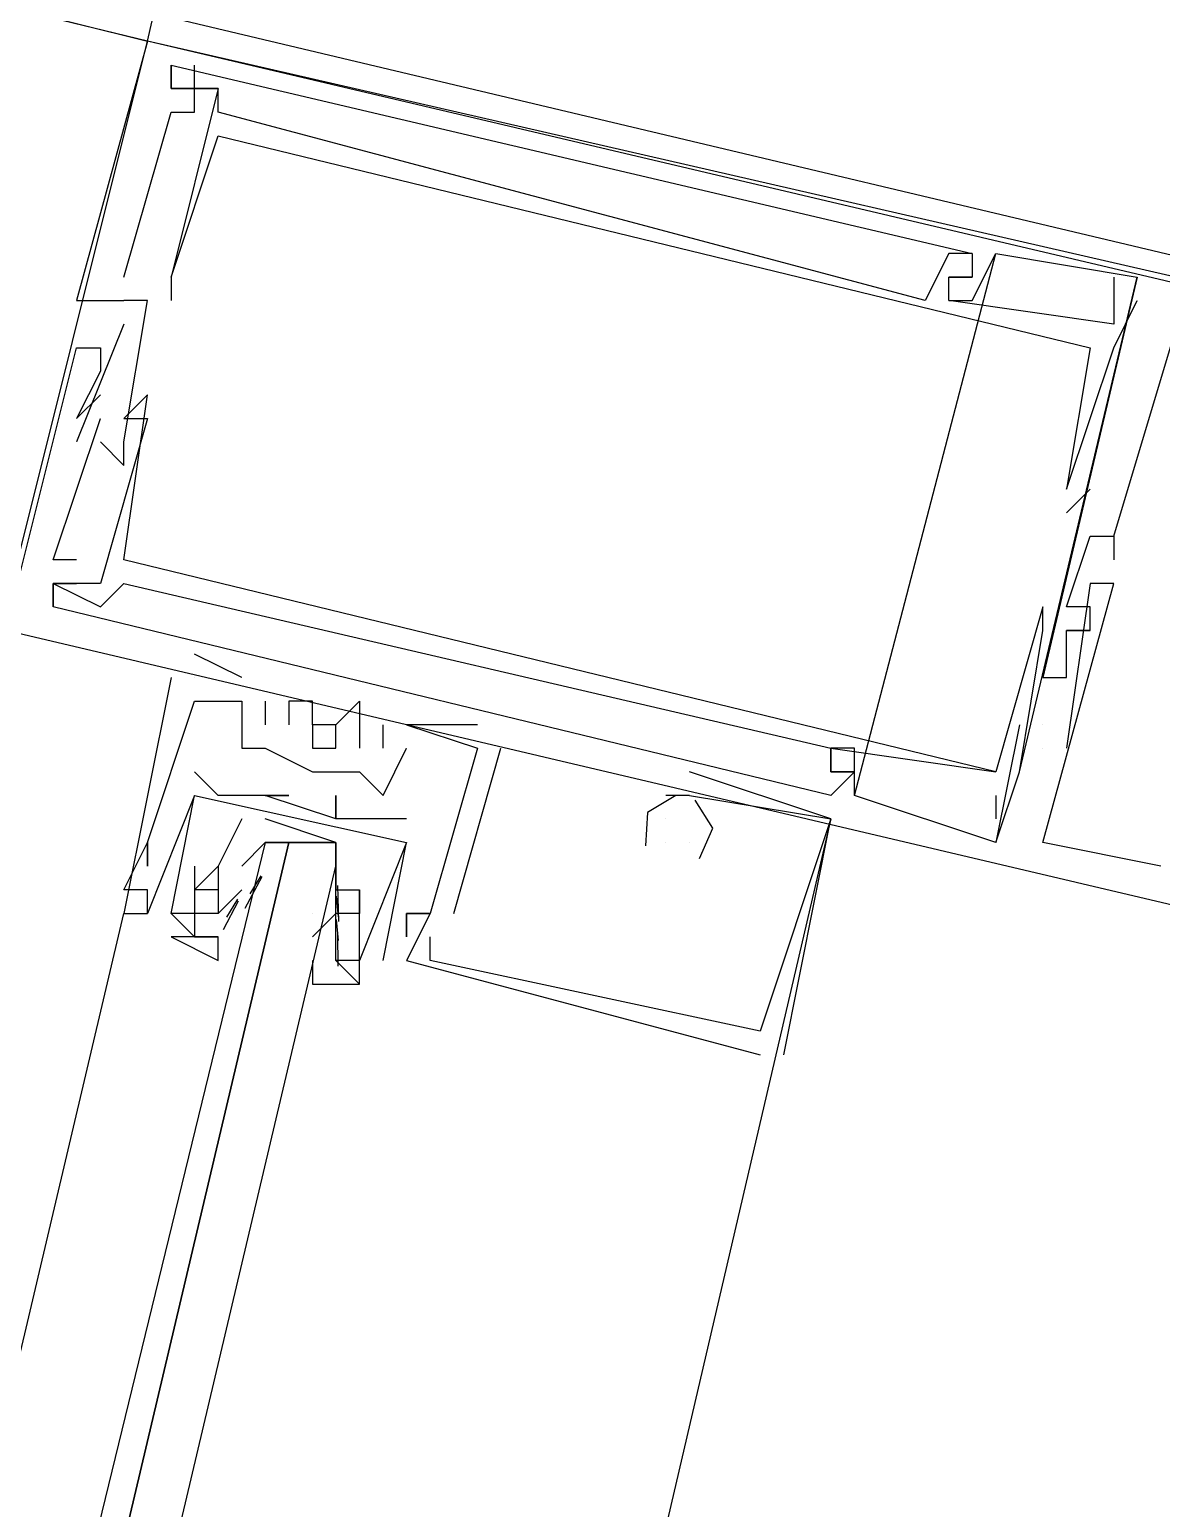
# Model space of a CAD drawing. Header units: feet. Extents: x -84 to 198, y -22 to 181.
# Drawn here: x 134.427 to 135.067, y 121.908 to 122.744 of the extents above; entities that cross this region are included whole.
import ezdxf

# ---------------------------------------------------------------- set-up
doc = ezdxf.new("R2010")
doc.units = ezdxf.units.FT
doc.layers.add('A-LINEA', color=7, linetype='CONTINUOUS')

msp = doc.modelspace()

# ---------------------------------------------------------------- linework, layer by layer
at = {"layer": 'A-LINEA'}
for p, q in [((134.4933, 122.7378), (134, 122.8578)), ((134.4, 122.3644), (134.4933, 122.7378)), ((134.4933, 122.7378), (134.4933, 122.7378)), ((134.4933, 122.7378), (134.4933, 122.7378)), ((134.4933, 122.7378), (134.4933, 122.7378)), ((134.4933, 122.7378), (134.4933, 122.7378)), ((134.4933, 122.7378), (134.4933, 122.7378)), ((134.4933, 122.7378), (134.4933, 122.7378)), ((134.5067, 122.7244), (134.5067, 122.7244)), ((134.5067, 122.7244), (134.5067, 122.7244)), ((134.5067, 122.7244), (134.5067, 122.7244)), ((134.5067, 122.7244), (134.5067, 122.7244)), ((134.5067, 122.7244), (134.5067, 122.7244)), ((134.5067, 122.7244), (134.5067, 122.7244)), ((134.52, 122.7244), (134.52, 122.7244)), ((134.52, 122.7244), (134.52, 122.7244)), ((134.52, 122.7244), (134.52, 122.7244)), ((134.5067, 122.7111), (134.5067, 122.7111)), ((134.5067, 122.7111), (134.5067, 122.7111)), ((134.5067, 122.7111), (134.5067, 122.7111)), ((134.5067, 122.7111), (134.5067, 122.7111)), ((134.5067, 122.7111), (134.5067, 122.7111)), ((134.5067, 122.7111), (134.5067, 122.7111)), ((134.52, 122.7111), (134.52, 122.7111)), ((134.52, 122.7111), (134.52, 122.7111)), ((134.52, 122.7111), (134.52, 122.7111)), ((134.52, 122.7111), (134.52, 122.7111)), ((134.52, 122.7111), (134.52, 122.7111)), ((134.52, 122.7111), (134.52, 122.7111)), ((134.5333, 122.7111), (134.5333, 122.7111)), ((134.5333, 122.7111), (134.5333, 122.7111)), ((134.5333, 122.7111), (134.5333, 122.7111)), ((134.5333, 122.7111), (134.5333, 122.7111)), ((134.5333, 122.7111), (134.5333, 122.7111)), ((134.5333, 122.7111), (134.5333, 122.7111)), ((134.5067, 122.6978), (134.5067, 122.6978)), ((134.5067, 122.6978), (134.5067, 122.6978)), ((134.5067, 122.6978), (134.5067, 122.6978)), ((134.52, 122.6978), (134.52, 122.6978)), ((134.52, 122.6978), (134.52, 122.6978)), ((134.52, 122.6978), (134.52, 122.6978)), ((134.5333, 122.6978), (134.5333, 122.6978)), ((134.5333, 122.6978), (134.5333, 122.6978)), ((134.5333, 122.6978), (134.5333, 122.6978)), ((134.5333, 122.6844), (134.5333, 122.6844)), ((134.5333, 122.6844), (134.5333, 122.6844)), ((134.5333, 122.6844), (134.5333, 122.6844)), ((134.8933, 122.3111), (134.9733, 122.6178)), ((134.8933, 122.3111), (134.9733, 122.6178)), ((134.8933, 122.3111), (134.9733, 122.6178)), ((134.9467, 122.6178), (134.9467, 122.6178)), ((134.9467, 122.6178), (134.9467, 122.6178)), ((134.9467, 122.6178), (134.9467, 122.6178)), ((134.96, 122.6178), (134.96, 122.6178)), ((134.96, 122.6178), (134.96, 122.6178)), ((134.96, 122.6178), (134.96, 122.6178)), ((134.96, 122.6178), (134.96, 122.6178)), ((134.96, 122.6178), (134.96, 122.6178)), ((134.96, 122.6178), (134.96, 122.6178)), ((134.9733, 122.6178), (134.9733, 122.6178)), ((134.9733, 122.6178), (134.9733, 122.6178)), ((134.9733, 122.6178), (134.9733, 122.6178)), ((134.48, 122.6044), (134.48, 122.6044)), ((134.48, 122.6044), (134.48, 122.6044)), ((134.48, 122.6044), (134.48, 122.6044)), ((134.5067, 122.6044), (134.5067, 122.6044)), ((134.5067, 122.6044), (134.5067, 122.6044)), ((134.5067, 122.6044), (134.5067, 122.6044)), ((134.5067, 122.6044), (134.5067, 122.6044)), ((134.5067, 122.6044), (134.5067, 122.6044)), ((134.5067, 122.6044), (134.5067, 122.6044)), ((134.9467, 122.6044), (134.9467, 122.6044)), ((134.9467, 122.6044), (134.9467, 122.6044)), ((134.9467, 122.6044), (134.9467, 122.6044)), ((134.9467, 122.6044), (134.9467, 122.6044)), ((134.9467, 122.6044), (134.9467, 122.6044)), ((134.9467, 122.6044), (134.9467, 122.6044)), ((134.96, 122.6044), (134.96, 122.6044)), ((134.96, 122.6044), (134.96, 122.6044)), ((134.96, 122.6044), (134.96, 122.6044)), ((134.96, 122.6044), (134.96, 122.6044)), ((134.96, 122.6044), (134.96, 122.6044)), ((134.96, 122.6044), (134.96, 122.6044)), ((134.9867, 122.3244), (135.0533, 122.6044)), ((134.9867, 122.3244), (135.0533, 122.6044)), ((134.9867, 122.3244), (135.0533, 122.6044)), ((135.04, 122.6044), (135.04, 122.6044)), ((135.04, 122.6044), (135.04, 122.6044)), ((135.04, 122.6044), (135.04, 122.6044)), ((135.0533, 122.6044), (135.0533, 122.6044)), ((135.0533, 122.6044), (135.0533, 122.6044)), ((135.0533, 122.6044), (135.0533, 122.6044)), ((135.0533, 122.6044), (135.0533, 122.6044)), ((135.0533, 122.6044), (135.0533, 122.6044)), ((135.0533, 122.6044), (135.0533, 122.6044)), ((134.4533, 122.5911), (134.4533, 122.5911)), ((134.4533, 122.5911), (134.4533, 122.5911)), ((134.4533, 122.5911), (134.4533, 122.5911)), ((134.48, 122.5911), (134.48, 122.5911)), ((134.48, 122.5911), (134.48, 122.5911)), ((134.48, 122.5911), (134.48, 122.5911)), ((134.48, 122.5911), (134.48, 122.5911)), ((134.48, 122.5911), (134.48, 122.5911)), ((134.48, 122.5911), (134.48, 122.5911)), ((134.4933, 122.5911), (134.4933, 122.5911)), ((134.4933, 122.5911), (134.4933, 122.5911)), ((134.4933, 122.5911), (134.4933, 122.5911)), ((134.5067, 122.5911), (134.5067, 122.5911)), ((134.5067, 122.5911), (134.5067, 122.5911)), ((134.5067, 122.5911), (134.5067, 122.5911)), ((134.9333, 122.5911), (134.9333, 122.5911)), ((134.9333, 122.5911), (134.9333, 122.5911)), ((134.9333, 122.5911), (134.9333, 122.5911)), ((134.9467, 122.5911), (134.9467, 122.5911)), ((134.9467, 122.5911), (134.9467, 122.5911)), ((134.9467, 122.5911), (134.9467, 122.5911)), ((134.9467, 122.5911), (134.9467, 122.5911)), ((134.9467, 122.5911), (134.9467, 122.5911)), ((134.9467, 122.5911), (134.9467, 122.5911)), ((134.96, 122.5911), (134.96, 122.5911)), ((134.96, 122.5911), (134.96, 122.5911)), ((134.96, 122.5911), (134.96, 122.5911)), ((135.0533, 122.5911), (135.0533, 122.5911)), ((135.0533, 122.5911), (135.0533, 122.5911)), ((135.0533, 122.5911), (135.0533, 122.5911)), ((134.48, 122.5778), (134.4533, 122.5111)), ((134.48, 122.5778), (134.4533, 122.5111)), ((134.48, 122.5778), (134.4533, 122.5111)), ((134.48, 122.5778), (134.48, 122.5778)), ((134.48, 122.5778), (134.48, 122.5778)), ((134.48, 122.5778), (134.48, 122.5778)), ((135.04, 122.5778), (135.04, 122.5778)), ((135.04, 122.5778), (135.04, 122.5778)), ((135.04, 122.5778), (135.04, 122.5778)), ((134.4533, 122.5644), (134.4533, 122.5644)), ((134.4533, 122.5644), (134.4533, 122.5644)), ((134.4533, 122.5644), (134.4533, 122.5644)), ((134.4667, 122.5644), (134.4667, 122.5644)), ((134.4667, 122.5644), (134.4667, 122.5644)), ((134.4667, 122.5644), (134.4667, 122.5644)), ((135.0267, 122.5644), (135.0267, 122.5644)), ((135.0267, 122.5644), (135.0267, 122.5644)), ((135.0267, 122.5644), (135.0267, 122.5644)), ((135.04, 122.5644), (135.04, 122.5644)), ((135.04, 122.5644), (135.04, 122.5644)), ((135.04, 122.5644), (135.04, 122.5644)), ((134.4667, 122.5511), (134.4667, 122.5511)), ((134.4667, 122.5511), (134.4667, 122.5511)), ((134.4667, 122.5511), (134.4667, 122.5511)), ((134.4667, 122.5378), (134.4667, 122.5378)), ((134.4667, 122.5378), (134.4667, 122.5378)), ((134.4667, 122.5378), (134.4667, 122.5378)), ((134.4933, 122.5378), (134.4933, 122.5378)), ((134.4933, 122.5378), (134.4933, 122.5378)), ((134.4933, 122.5378), (134.4933, 122.5378)), ((134.4533, 122.5244), (134.4533, 122.5244)), ((134.4533, 122.5244), (134.4533, 122.5244)), ((134.4533, 122.5244), (134.4533, 122.5244)), ((134.4667, 122.5244), (134.4667, 122.5244)), ((134.4667, 122.5244), (134.4667, 122.5244)), ((134.4667, 122.5244), (134.4667, 122.5244)), ((134.48, 122.5244), (134.48, 122.5244)), ((134.48, 122.5244), (134.48, 122.5244)), ((134.48, 122.5244), (134.48, 122.5244)), ((134.4933, 122.5244), (134.4933, 122.5244)), ((134.4933, 122.5244), (134.4933, 122.5244)), ((134.4933, 122.5244), (134.4933, 122.5244)), ((134.4533, 122.5111), (134.4533, 122.5111)), ((134.4533, 122.5111), (134.4533, 122.5111)), ((134.4533, 122.5111), (134.4533, 122.5111)), ((134.4667, 122.5111), (134.4667, 122.5111)), ((134.4667, 122.5111), (134.4667, 122.5111)), ((134.4667, 122.5111), (134.4667, 122.5111)), ((134.48, 122.5111), (134.48, 122.5111)), ((134.48, 122.5111), (134.48, 122.5111)), ((134.48, 122.5111), (134.48, 122.5111)), ((134.48, 122.4978), (134.48, 122.4978)), ((134.48, 122.4978), (134.48, 122.4978)), ((134.48, 122.4978), (134.48, 122.4978)), ((135.0133, 122.4711), (135.0267, 122.4844)), ((135.0133, 122.4844), (135.0133, 122.4844)), ((135.0133, 122.4844), (135.0133, 122.4844)), ((135.0133, 122.4711), (135.0267, 122.4844)), ((135.0133, 122.4844), (135.0133, 122.4844)), ((135.0133, 122.4844), (135.0133, 122.4844)), ((135.0133, 122.4711), (135.0267, 122.4844)), ((135.0133, 122.4844), (135.0133, 122.4844)), ((135.0133, 122.4844), (135.0133, 122.4844)), ((135.0267, 122.4844), (135.0267, 122.4844)), ((135.0267, 122.4844), (135.0267, 122.4844)), ((135.0267, 122.4844), (135.0267, 122.4844)), ((135.0133, 122.4711), (135.0133, 122.4711)), ((135.0133, 122.4711), (135.0133, 122.4711)), ((135.0133, 122.4711), (135.0133, 122.4711)), ((135.0267, 122.4578), (135.0267, 122.4578)), ((135.0267, 122.4578), (135.0267, 122.4578)), ((135.0267, 122.4578), (135.0267, 122.4578)), ((135.04, 122.4578), (135.04, 122.4578)), ((135.04, 122.4578), (135.04, 122.4578)), ((135.04, 122.4578), (135.04, 122.4578)), ((135.04, 122.4578), (135.04, 122.4578)), ((135.04, 122.4578), (135.04, 122.4578)), ((135.04, 122.4578), (135.04, 122.4578)), ((134.44, 122.4444), (134.44, 122.4444)), ((134.44, 122.4444), (134.44, 122.4444)), ((134.44, 122.4444), (134.44, 122.4444)), ((134.4533, 122.4444), (134.4533, 122.4444)), ((134.4533, 122.4444), (134.4533, 122.4444)), ((134.4533, 122.4444), (134.4533, 122.4444)), ((134.48, 122.4444), (134.48, 122.4444)), ((134.48, 122.4444), (134.48, 122.4444)), ((134.48, 122.4444), (134.48, 122.4444)), ((135.04, 122.4444), (135.04, 122.4444)), ((135.04, 122.4444), (135.04, 122.4444)), ((135.04, 122.4444), (135.04, 122.4444)), ((134.44, 122.4311), (134.44, 122.4311)), ((134.44, 122.4311), (134.44, 122.4311)), ((134.44, 122.4311), (134.44, 122.4311)), ((134.44, 122.4311), (134.44, 122.4311)), ((134.44, 122.4311), (134.44, 122.4311)), ((134.44, 122.4311), (134.44, 122.4311)), ((134.44, 122.4311), (134.44, 122.4311)), ((134.44, 122.4311), (134.44, 122.4311)), ((134.44, 122.4311), (134.44, 122.4311)), ((134.4533, 122.4311), (134.4533, 122.4311)), ((134.4533, 122.4311), (134.4533, 122.4311)), ((134.4533, 122.4311), (134.4533, 122.4311)), ((134.4667, 122.4311), (134.4667, 122.4311)), ((134.4667, 122.4311), (134.4667, 122.4311)), ((134.4667, 122.4311), (134.4667, 122.4311)), ((134.48, 122.4311), (134.48, 122.4311)), ((134.48, 122.4311), (134.48, 122.4311)), ((134.48, 122.4311), (134.48, 122.4311)), ((135.0267, 122.4311), (135.0267, 122.4311)), ((135.0267, 122.4311), (135.0267, 122.4311)), ((135.0267, 122.4311), (135.0267, 122.4311)), ((135.04, 122.4311), (135.04, 122.4311)), ((135.04, 122.4311), (135.04, 122.4311)), ((135.04, 122.4311), (135.04, 122.4311)), ((134.44, 122.4178), (134.44, 122.4178)), ((134.44, 122.4178), (134.44, 122.4178)), ((134.44, 122.4178), (134.44, 122.4178)), ((134.4667, 122.4178), (134.4667, 122.4178)), ((134.4667, 122.4178), (134.4667, 122.4178)), ((134.4667, 122.4178), (134.4667, 122.4178)), ((135, 122.4178), (135, 122.4178)), ((135, 122.4178), (135, 122.4178)), ((135, 122.4178), (135, 122.4178)), ((135.0133, 122.4178), (135.0133, 122.4178)), ((135.0133, 122.4178), (135.0133, 122.4178)), ((135.0133, 122.4178), (135.0133, 122.4178)), ((135.0267, 122.4178), (135.0267, 122.4178)), ((135.0267, 122.4178), (135.0267, 122.4178)), ((135.0267, 122.4178), (135.0267, 122.4178)), ((135, 122.4044), (135, 122.4044)), ((135, 122.4044), (135, 122.4044)), ((135, 122.4044), (135, 122.4044)), ((135.0133, 122.4044), (135.0133, 122.4044)), ((135.0133, 122.4044), (135.0133, 122.4044)), ((135.0133, 122.4044), (135.0133, 122.4044)), ((135.0133, 122.4044), (135.0133, 122.4044)), ((135.0133, 122.4044), (135.0133, 122.4044)), ((135.0133, 122.4044), (135.0133, 122.4044)), ((135.0267, 122.4044), (135.0267, 122.4044)), ((135.0267, 122.4044), (135.0267, 122.4044)), ((135.0267, 122.4044), (135.0267, 122.4044)), ((135.0267, 122.4044), (135.0267, 122.4044)), ((135.0267, 122.4044), (135.0267, 122.4044)), ((135.0267, 122.4044), (135.0267, 122.4044)), ((134.5467, 122.3778), (134.52, 122.3911)), ((134.52, 122.3911), (134.52, 122.3911)), ((134.5467, 122.3778), (134.52, 122.3911)), ((134.52, 122.3911), (134.52, 122.3911)), ((134.5467, 122.3778), (134.52, 122.3911)), ((134.52, 122.3911), (134.52, 122.3911)), ((135.0133, 122.3911), (135.0133, 122.3911)), ((135.0133, 122.3911), (135.0133, 122.3911)), ((135.0133, 122.3911), (135.0133, 122.3911)), ((134.5067, 122.3778), (134.5067, 122.3778)), ((134.5067, 122.3778), (134.5067, 122.3778)), ((134.5067, 122.3778), (134.5067, 122.3778)), ((134.52, 122.3778), (134.52, 122.3778)), ((134.52, 122.3778), (134.52, 122.3778)), ((134.52, 122.3778), (134.52, 122.3778)), ((134.5467, 122.3778), (134.5467, 122.3778)), ((134.5467, 122.3778), (134.5467, 122.3778)), ((134.5467, 122.3778), (134.5467, 122.3778)), ((135, 122.3778), (135, 122.3778)), ((135, 122.3778), (135, 122.3778)), ((135, 122.3778), (135, 122.3778)), ((135.0133, 122.3778), (135.0133, 122.3778)), ((135.0133, 122.3778), (135.0133, 122.3778)), ((135.0133, 122.3778), (135.0133, 122.3778)), ((135.0133, 122.3778), (135.0133, 122.3778)), ((135.0133, 122.3778), (135.0133, 122.3778)), ((135.0133, 122.3778), (135.0133, 122.3778)), ((134.52, 122.3644), (134.52, 122.3644)), ((134.52, 122.3644), (134.52, 122.3644)), ((134.52, 122.3644), (134.52, 122.3644)), ((134.5467, 122.3644), (134.5467, 122.3644)), ((134.5467, 122.3644), (134.5467, 122.3644)), ((134.5467, 122.3644), (134.5467, 122.3644)), ((134.5467, 122.3644), (134.5467, 122.3644)), ((134.5467, 122.3644), (134.5467, 122.3644)), ((134.5467, 122.3644), (134.5467, 122.3644)), ((134.56, 122.3644), (134.56, 122.3644)), ((134.56, 122.3644), (134.56, 122.3644)), ((134.56, 122.3644), (134.56, 122.3644)), ((134.5733, 122.3644), (134.5733, 122.3644)), ((134.5733, 122.3644), (134.5733, 122.3644)), ((134.5733, 122.3644), (134.5733, 122.3644)), ((134.5867, 122.3644), (134.5867, 122.3644)), ((134.5867, 122.3644), (134.5867, 122.3644)), ((134.5867, 122.3644), (134.5867, 122.3644)), ((134.6133, 122.3644), (134.6133, 122.3644)), ((134.6133, 122.3644), (134.6133, 122.3644)), ((134.6133, 122.3644), (134.6133, 122.3644)), ((134.56, 122.3511), (134.56, 122.3511)), ((134.56, 122.3511), (134.56, 122.3511)), ((134.56, 122.3511), (134.56, 122.3511)), ((134.5733, 122.3511), (134.5733, 122.3511)), ((134.5733, 122.3511), (134.5733, 122.3511)), ((134.5733, 122.3511), (134.5733, 122.3511)), ((134.5867, 122.3511), (134.5867, 122.3511)), ((134.5867, 122.3511), (134.5867, 122.3511)), ((134.5867, 122.3511), (134.5867, 122.3511)), ((134.6, 122.3511), (134.6, 122.3511)), ((134.6, 122.3511), (134.6, 122.3511)), ((134.6, 122.3511), (134.6, 122.3511)), ((134.6267, 122.3378), (134.6267, 122.3511)), ((134.6267, 122.3511), (134.6267, 122.3511)), ((134.6267, 122.3378), (134.6267, 122.3511)), ((134.6267, 122.3511), (134.6267, 122.3511)), ((134.6267, 122.3378), (134.6267, 122.3511)), ((134.6267, 122.3511), (134.6267, 122.3511)), ((134.64, 122.3511), (134.64, 122.3511)), ((134.64, 122.3511), (134.64, 122.3511)), ((134.64, 122.3511), (134.64, 122.3511)), ((134.64, 122.3511), (134.64, 122.3511)), ((134.64, 122.3511), (134.64, 122.3511)), ((134.64, 122.3511), (134.64, 122.3511)), ((134.68, 122.3511), (134.68, 122.3511)), ((134.68, 122.3511), (134.68, 122.3511)), ((134.68, 122.3511), (134.68, 122.3511)), ((134.9867, 122.3511), (134.9867, 122.3511)), ((134.9867, 122.3511), (134.9867, 122.3511)), ((134.9867, 122.3511), (134.9867, 122.3511)), ((135, 122.3511), (135, 122.3511)), ((135, 122.3511), (135, 122.3511)), ((135, 122.3511), (135, 122.3511)), ((135, 122.3511), (135, 122.3511)), ((135, 122.3511), (135, 122.3511)), ((135, 122.3511), (135, 122.3511)), ((134.5467, 122.3378), (134.5467, 122.3378)), ((134.5467, 122.3378), (134.5467, 122.3378)), ((134.5467, 122.3378), (134.5467, 122.3378)), ((134.56, 122.3378), (134.56, 122.3378)), ((134.56, 122.3378), (134.56, 122.3378)), ((134.56, 122.3378), (134.56, 122.3378)), ((134.5867, 122.3378), (134.5867, 122.3378)), ((134.5867, 122.3378), (134.5867, 122.3378)), ((134.5867, 122.3378), (134.5867, 122.3378)), ((134.6133, 122.3378), (134.6133, 122.3378)), ((134.6133, 122.3378), (134.6133, 122.3378)), ((134.6133, 122.3378), (134.6133, 122.3378)), ((134.6267, 122.3378), (134.6267, 122.3378)), ((134.6267, 122.3378), (134.6267, 122.3378)), ((134.6267, 122.3378), (134.6267, 122.3378)), ((134.64, 122.3378), (134.64, 122.3378)), ((134.64, 122.3378), (134.64, 122.3378)), ((134.64, 122.3378), (134.64, 122.3378)), ((134.6667, 122.2444), (134.6933, 122.3378)), ((134.6667, 122.2444), (134.6933, 122.3378)), ((134.6667, 122.2444), (134.6933, 122.3378)), ((134.68, 122.3378), (134.68, 122.3378)), ((134.68, 122.3378), (134.68, 122.3378)), ((134.68, 122.3378), (134.68, 122.3378)), ((134.68, 122.3378), (134.68, 122.3378)), ((134.68, 122.3378), (134.68, 122.3378)), ((134.68, 122.3378), (134.68, 122.3378)), ((134.6933, 122.3378), (134.6933, 122.3378)), ((134.6933, 122.3378), (134.6933, 122.3378)), ((134.6933, 122.3378), (134.6933, 122.3378)), ((134.88, 122.3378), (134.88, 122.3378)), ((134.88, 122.3378), (134.88, 122.3378)), ((134.88, 122.3378), (134.88, 122.3378)), ((134.88, 122.3378), (134.88, 122.3378)), ((134.88, 122.3378), (134.88, 122.3378)), ((134.88, 122.3378), (134.88, 122.3378)), ((134.88, 122.3378), (134.88, 122.3378)), ((134.88, 122.3378), (134.88, 122.3378)), ((134.88, 122.3378), (134.88, 122.3378)), ((134.8933, 122.3378), (134.8933, 122.3378)), ((134.8933, 122.3378), (134.8933, 122.3378)), ((134.8933, 122.3378), (134.8933, 122.3378)), ((135, 122.3378), (135, 122.3378)), ((135, 122.3378), (135, 122.3378)), ((135, 122.3378), (135, 122.3378)), ((135, 122.3378), (135, 122.3378)), ((135, 122.3378), (135, 122.3378)), ((135, 122.3378), (135, 122.3378)), ((135.0133, 122.3378), (135.0133, 122.3378)), ((135.0133, 122.3378), (135.0133, 122.3378)), ((135.0133, 122.3378), (135.0133, 122.3378)), ((134.52, 122.3244), (134.52, 122.3244)), ((134.52, 122.3244), (134.52, 122.3244)), ((134.5867, 122.3244), (134.5867, 122.3244)), ((134.5867, 122.3244), (134.5867, 122.3244)), ((134.5867, 122.3244), (134.5867, 122.3244)), ((134.6133, 122.3244), (134.6133, 122.3244)), ((134.6133, 122.3244), (134.6133, 122.3244)), ((134.6133, 122.3244), (134.6133, 122.3244)), ((134.8, 122.3244), (134.8, 122.3244)), ((134.8, 122.3244), (134.8, 122.3244)), ((134.8, 122.3244), (134.8, 122.3244)), ((134.88, 122.3244), (134.88, 122.3244)), ((134.88, 122.3244), (134.88, 122.3244)), ((134.88, 122.3244), (134.88, 122.3244)), ((134.88, 122.3244), (134.88, 122.3244)), ((134.88, 122.3244), (134.88, 122.3244)), ((134.88, 122.3244), (134.88, 122.3244)), ((134.88, 122.3244), (134.88, 122.3244)), ((134.88, 122.3244), (134.88, 122.3244)), ((134.88, 122.3244), (134.88, 122.3244)), ((134.8933, 122.3244), (134.8933, 122.3244)), ((134.8933, 122.3244), (134.8933, 122.3244)), ((134.8933, 122.3244), (134.8933, 122.3244)), ((134.8933, 122.3244), (134.8933, 122.3244)), ((134.8933, 122.3244), (134.8933, 122.3244)), ((134.8933, 122.3244), (134.8933, 122.3244)), ((134.9733, 122.3244), (134.9733, 122.3244)), ((134.9733, 122.3244), (134.9733, 122.3244)), ((134.9733, 122.3244), (134.9733, 122.3244)), ((134.9733, 122.3244), (134.9733, 122.3244)), ((134.9733, 122.3244), (134.9733, 122.3244)), ((134.9733, 122.3244), (134.9733, 122.3244)), ((134.9867, 122.3244), (134.9867, 122.3244)), ((134.9867, 122.3244), (134.9867, 122.3244)), ((134.9867, 122.3244), (134.9867, 122.3244)), ((134.52, 122.3111), (134.4933, 122.2444)), ((134.52, 122.3111), (134.4933, 122.2444)), ((134.52, 122.3111), (134.52, 122.3111)), ((134.52, 122.3111), (134.52, 122.3111)), ((134.5333, 122.3111), (134.5333, 122.3111)), ((134.5333, 122.3111), (134.5333, 122.3111)), ((134.5467, 122.3111), (134.5467, 122.3111)), ((134.5467, 122.3111), (134.5467, 122.3111)), ((134.56, 122.3111), (134.56, 122.3111)), ((134.56, 122.3111), (134.56, 122.3111)), ((134.56, 122.3111), (134.56, 122.3111)), ((134.56, 122.3111), (134.56, 122.3111)), ((134.5733, 122.3111), (134.5733, 122.3111)), ((134.5733, 122.3111), (134.5733, 122.3111)), ((134.6, 122.3111), (134.6, 122.3111)), ((134.6, 122.3111), (134.6, 122.3111)), ((134.6267, 122.3111), (134.6267, 122.3111)), ((134.6267, 122.3111), (134.6267, 122.3111)), ((134.6267, 122.3111), (134.6267, 122.3111)), ((134.8, 122.3111), (134.7867, 122.3111)), ((134.7867, 122.3111), (134.7867, 122.3111)), ((134.8, 122.3111), (134.7867, 122.3111)), ((134.7867, 122.3111), (134.7867, 122.3111)), ((134.8, 122.3111), (134.7867, 122.3111)), ((134.7867, 122.3111), (134.7867, 122.3111)), ((134.8, 122.3111), (134.8, 122.3111)), ((134.8, 122.3111), (134.8, 122.3111)), ((134.8, 122.3111), (134.8, 122.3111)), ((134.8, 122.3111), (134.8, 122.3111)), ((134.8, 122.3111), (134.8, 122.3111)), ((134.8, 122.3111), (134.8, 122.3111)), ((134.88, 122.3111), (134.88, 122.3111)), ((134.88, 122.3111), (134.88, 122.3111)), ((134.88, 122.3111), (134.88, 122.3111)), ((134.8933, 122.3111), (134.8933, 122.3111)), ((134.8933, 122.3111), (134.8933, 122.3111)), ((134.8933, 122.3111), (134.8933, 122.3111)), ((134.9733, 122.3111), (134.9733, 122.2978)), ((134.9733, 122.3111), (134.9733, 122.3111)), ((134.9733, 122.3111), (134.9733, 122.2978)), ((134.9733, 122.3111), (134.9733, 122.3111)), ((134.9733, 122.3111), (134.9733, 122.2978)), ((134.9733, 122.3111), (134.9733, 122.3111)), ((134.6, 122.2978), (134.6, 122.2978)), ((134.6, 122.2978), (134.6, 122.2978)), ((134.6, 122.2978), (134.6, 122.2978)), ((134.6, 122.2978), (134.6, 122.2978)), ((134.6133, 122.2978), (134.6133, 122.2978)), ((134.6133, 122.2978), (134.6133, 122.2978)), ((134.6267, 122.2978), (134.6267, 122.2978)), ((134.6267, 122.2978), (134.6267, 122.2978)), ((134.64, 122.2978), (134.64, 122.2978)), ((134.64, 122.2978), (134.64, 122.2978)), ((134.7867, 122.2978), (134.7867, 122.2978)), ((134.7867, 122.2978), (134.7867, 122.2978)), ((134.7867, 122.2978), (134.7867, 122.2978)), ((134.88, 122.2978), (134.88, 122.2978)), ((134.88, 122.2978), (134.88, 122.2978)), ((134.88, 122.2978), (134.88, 122.2978)), ((134.88, 122.2978), (134.88, 122.2978)), ((134.88, 122.2978), (134.88, 122.2978)), ((134.88, 122.2978), (134.88, 122.2978)), ((134.9733, 122.2978), (134.9733, 122.2978)), ((134.9733, 122.2978), (134.9733, 122.2978)), ((134.9733, 122.2978), (134.9733, 122.2978)), ((134.4933, 122.2844), (134.4933, 122.2844)), ((134.4933, 122.2844), (134.4933, 122.2844)), ((134.4933, 122.2844), (134.4933, 122.2844)), ((134.4933, 122.2844), (134.4933, 122.2844)), ((134.4933, 122.2844), (134.4933, 122.2844)), ((134.4933, 122.2844), (134.4933, 122.2844)), ((134.56, 122.2844), (134.56, 122.2844)), ((134.5733, 122.2844), (134.5867, 122.2844)), ((134.6267, 122.2178), (134.64, 122.2844)), ((134.6267, 122.2178), (134.64, 122.2844)), ((134.64, 122.2844), (134.64, 122.2844)), ((134.64, 122.2844), (134.64, 122.2844)), ((134.64, 122.2844), (134.64, 122.2844)), ((134.64, 122.2844), (134.64, 122.2844)), ((134.7867, 122.2844), (134.7867, 122.2844)), ((134.7867, 122.2844), (134.7867, 122.2844)), ((134.7867, 122.2844), (134.7867, 122.2844)), ((134.7867, 122.2844), (134.7867, 122.2844)), ((134.7867, 122.2844), (134.7867, 122.2844)), ((134.7867, 122.2844), (134.7867, 122.2844)), ((134.8, 122.2844), (134.8, 122.2844)), ((134.8, 122.2844), (134.8, 122.2844)), ((134.8, 122.2844), (134.8, 122.2844)), ((134.8, 122.2844), (134.8, 122.2844)), ((134.8, 122.2844), (134.8, 122.2844)), ((134.8, 122.2844), (134.8, 122.2844)), ((134.9733, 122.2844), (134.9733, 122.2844)), ((134.9733, 122.2844), (134.9733, 122.2844)), ((134.9733, 122.2844), (134.9733, 122.2844)), ((134.9733, 122.2844), (134.9733, 122.2844)), ((134.9733, 122.2844), (134.9733, 122.2844)), ((134.9733, 122.2844), (134.9733, 122.2844)), ((134.9733, 122.2844), (134.9733, 122.2844)), ((134.9733, 122.2844), (134.9733, 122.2844)), ((134.9733, 122.2844), (134.9733, 122.2844)), ((135, 122.2844), (135, 122.2844)), ((135, 122.2844), (135, 122.2844)), ((135, 122.2844), (135, 122.2844)), ((134.4933, 122.2711), (134.4933, 122.2711)), ((134.4933, 122.2711), (134.4933, 122.2711)), ((134.4933, 122.2711), (134.4933, 122.2711)), ((134.52, 122.2711), (134.52, 122.2711)), ((134.52, 122.2711), (134.52, 122.2711)), ((134.5333, 122.2711), (134.5333, 122.2711)), ((134.5333, 122.2711), (134.5333, 122.2711)), ((134.5467, 122.2711), (134.5467, 122.2711)), ((134.6, 122.2711), (134.6, 122.2711)), ((135.0667, 122.2711), (135.0667, 122.2711)), ((135.0667, 122.2711), (135.0667, 122.2711)), ((135.0667, 122.2711), (135.0667, 122.2711)), ((134.48, 122.2578), (134.48, 122.2578)), ((134.48, 122.2578), (134.48, 122.2578)), ((134.48, 122.2578), (134.48, 122.2578)), ((134.4933, 122.2578), (134.4933, 122.2578)), ((134.4933, 122.2578), (134.4933, 122.2578)), ((134.4933, 122.2578), (134.4933, 122.2578)), ((134.52, 122.2578), (134.52, 122.2578)), ((134.52, 122.2578), (134.52, 122.2578)), ((134.5333, 122.2578), (134.5333, 122.2578)), ((134.5333, 122.2444), (134.5467, 122.2578)), ((134.5333, 122.2578), (134.5333, 122.2578)), ((134.5467, 122.2578), (134.5467, 122.2578)), ((134.5486, 122.2473), (134.5583, 122.2652)), ((134.5515, 122.2555), (134.5577, 122.2657)), ((134.6, 122.2578), (134.6, 122.2578)), ((134.6, 122.2578), (134.6, 122.2578)), ((134.6009, 122.2601), (134.6014, 122.2397)), ((134.6133, 122.2578), (134.6133, 122.2578)), ((134.6133, 122.2578), (134.6133, 122.2578)), ((134.6133, 122.2578), (134.6133, 122.2578)), ((134.6133, 122.2578), (134.6133, 122.2578)), ((134.5364, 122.2352), (134.5448, 122.2514)), ((134.5382, 122.2422), (134.5444, 122.2524)), ((134.6001, 122.2542), (134.6012, 122.2424)), ((134.0933, 120.6044), (134.48, 122.2444)), ((134.48, 122.2444), (134.48, 122.2444)), ((134.48, 122.2444), (134.48, 122.2444)), ((134.48, 122.2444), (134.48, 122.2444)), ((134.4933, 122.2444), (134.4933, 122.2444)), ((134.4933, 122.2444), (134.4933, 122.2444)), ((134.4933, 122.2444), (134.4933, 122.2444)), ((134.4933, 122.2444), (134.4933, 122.2444)), ((134.4933, 122.2444), (134.4933, 122.2444)), ((134.5067, 122.2444), (134.5067, 122.2444)), ((134.5067, 122.2444), (134.5067, 122.2444)), ((134.5067, 122.2444), (134.5067, 122.2444)), ((134.5067, 122.2444), (134.5067, 122.2444)), ((134.52, 122.2444), (134.52, 122.2444)), ((134.52, 122.2444), (134.52, 122.2444)), ((134.5333, 122.2444), (134.5333, 122.2444)), ((134.5333, 122.2444), (134.5333, 122.2444)), ((134.6, 122.2444), (134.5867, 122.2311)), ((134.5867, 122.2444), (134.5867, 122.2444)), ((134.6, 122.2444), (134.6, 122.2444)), ((134.6, 122.2444), (134.6, 122.2444)), ((134.6001, 122.2409), (134.6012, 122.229)), ((134.6133, 122.2444), (134.6133, 122.2444)), ((134.6133, 122.2444), (134.6133, 122.2444)), ((134.64, 122.2444), (134.64, 122.2444)), ((134.64, 122.2444), (134.64, 122.2444)), ((134.64, 122.2444), (134.64, 122.2444)), ((134.64, 122.2444), (134.64, 122.2444)), ((134.64, 122.2444), (134.64, 122.2444)), ((134.64, 122.2444), (134.64, 122.2444)), ((134.6533, 122.2444), (134.6533, 122.2444)), ((134.6533, 122.2444), (134.6533, 122.2444)), ((134.6533, 122.2444), (134.6533, 122.2444)), ((134.6533, 122.2444), (134.6533, 122.2444)), ((134.6533, 122.2444), (134.6533, 122.2444)), ((134.6533, 122.2444), (134.6533, 122.2444)), ((134.6533, 122.2444), (134.6533, 122.2444)), ((134.6533, 122.2444), (134.6533, 122.2444)), ((134.6533, 122.2444), (134.6533, 122.2444)), ((134.6667, 122.2444), (134.6667, 122.2444)), ((134.6667, 122.2444), (134.6667, 122.2444)), ((134.6667, 122.2444), (134.6667, 122.2444)), ((134.6008, 122.2329), (134.6011, 122.2146)), ((134.52, 122.2311), (134.52, 122.2311)), ((134.52, 122.2311), (134.52, 122.2311)), ((134.5333, 122.2311), (134.5333, 122.2311)), ((134.5333, 122.2311), (134.5333, 122.2311)), ((134.5867, 122.2311), (134.5867, 122.2311)), ((134.5867, 122.2311), (134.5867, 122.2311)), ((134.64, 122.2311), (134.64, 122.2311)), ((134.64, 122.2311), (134.64, 122.2311)), ((134.64, 122.2311), (134.64, 122.2311)), ((134.6533, 122.2311), (134.6533, 122.2311)), ((134.6533, 122.2311), (134.6533, 122.2311)), ((134.6533, 122.2311), (134.6533, 122.2311)), ((134.6, 122.2178), (134.6133, 122.2044)), ((134.6, 122.2178), (134.6, 122.2178)), ((134.6, 122.2178), (134.6133, 122.2044)), ((134.6, 122.2178), (134.6, 122.2178)), ((134.6133, 122.2178), (134.6133, 122.2178)), ((134.6133, 122.2178), (134.6133, 122.2178)), ((134.6267, 122.2178), (134.6267, 122.2178)), ((134.6267, 122.2178), (134.6267, 122.2178)), ((134.64, 122.2178), (134.64, 122.2178)), ((134.64, 122.2178), (134.64, 122.2178)), ((134.64, 122.2178), (134.64, 122.2178)), ((134.6533, 122.2178), (134.6533, 122.2178)), ((134.6533, 122.2178), (134.6533, 122.2178)), ((134.6533, 122.2178), (134.6533, 122.2178)), ((134.6133, 122.2044), (134.6133, 122.2044)), ((134.6133, 122.2044), (134.6133, 122.2044)), ((134.84, 122.1778), (134.84, 122.1778)), ((134.84, 122.1778), (134.84, 122.1778)), ((134.84, 122.1778), (134.84, 122.1778)), ((134.84, 122.1644), (134.84, 122.1644)), ((134.84, 122.1644), (134.84, 122.1644)), ((134.84, 122.1644), (134.84, 122.1644)), ((134.8533, 122.1644), (134.8533, 122.1644)), ((134.8533, 122.1644), (134.8533, 122.1644)), ((134.8533, 122.1644), (134.8533, 122.1644))]:
    msp.add_line(p, q, dxfattribs=at)
for points in [[(134.68, 123.5511), (135.4933, 123.3644), (135.3067, 122.5511), (134.4933, 122.7378), (134.68, 123.5511)], [(134.6933, 123.5378), (135.48, 123.3511), (135.2933, 122.5644), (134.5067, 122.7511), (134.6933, 123.5378)], [(134.3467, 122.8044), (134.3333, 122.7778), (134.4933, 122.7378)], [(134.3467, 122.8044), (134.3333, 122.7778), (134.4933, 122.7378)], [(134.3467, 122.8044), (134.3333, 122.7778), (134.4933, 122.7378)], [(135.16, 122.5778), (135.1733, 122.5778), (134.4933, 122.7378), (134.4533, 122.5911), (134.48, 122.5911)], [(135.16, 122.5778), (135.1733, 122.5778), (134.4933, 122.7378), (134.4533, 122.5911), (134.48, 122.5911)], [(135.16, 122.5778), (135.1733, 122.5778), (134.4933, 122.7378), (134.4533, 122.5911), (134.48, 122.5911)], [(134.48, 122.6044), (134.5067, 122.6978), (134.52, 122.6978), (134.52, 122.7111), (134.5067, 122.7111), (134.5067, 122.7244), (134.96, 122.6178), (134.96, 122.6044), (134.9467, 122.6044)], [(134.48, 122.6044), (134.5067, 122.6978), (134.52, 122.6978), (134.52, 122.7111), (134.5067, 122.7111), (134.5067, 122.7244), (134.96, 122.6178), (134.96, 122.6044), (134.9467, 122.6044)], [(134.48, 122.6044), (134.5067, 122.6978), (134.52, 122.6978), (134.52, 122.7111), (134.5067, 122.7111), (134.5067, 122.7244), (134.96, 122.6178), (134.96, 122.6044), (134.9467, 122.6044)], [(134.5067, 122.7244), (134.5067, 122.7111), (134.5333, 122.7111), (134.5067, 122.6044), (134.5067, 122.5911)], [(134.5067, 122.7244), (134.5067, 122.7111), (134.5333, 122.7111), (134.5067, 122.6044), (134.5067, 122.5911)], [(134.5067, 122.7244), (134.5067, 122.7111), (134.5333, 122.7111), (134.5067, 122.6044), (134.5067, 122.5911)], [(134.96, 122.6178), (134.9467, 122.6178), (134.9333, 122.5911), (134.5333, 122.6978), (134.5333, 122.7111), (134.52, 122.7111), (134.52, 122.7244)], [(134.96, 122.6178), (134.9467, 122.6178), (134.9333, 122.5911), (134.5333, 122.6978), (134.5333, 122.7111), (134.52, 122.7111), (134.52, 122.7244)], [(134.96, 122.6178), (134.9467, 122.6178), (134.9333, 122.5911), (134.5333, 122.6978), (134.5333, 122.7111), (134.52, 122.7111), (134.52, 122.7244)], [(134.5067, 122.6044), (134.5333, 122.6844), (135.0267, 122.5644), (135.0133, 122.4844), (135.0133, 122.4844)], [(134.5067, 122.6044), (134.5333, 122.6844), (135.0267, 122.5644), (135.0133, 122.4844), (135.0133, 122.4844)], [(134.5067, 122.6044), (134.5333, 122.6844), (135.0267, 122.5644), (135.0133, 122.4844), (135.0133, 122.4844)], [(134.96, 122.6178), (134.9467, 122.6178), (134.9467, 122.6178), (134.9333, 122.5911)], [(134.96, 122.6178), (134.9467, 122.6178), (134.9467, 122.6178), (134.9333, 122.5911)], [(134.96, 122.6178), (134.9467, 122.6178), (134.9467, 122.6178), (134.9333, 122.5911)], [(134.9467, 122.5911), (134.96, 122.5911), (134.9733, 122.6178), (135.0533, 122.6044), (135, 122.3778), (135.0133, 122.3778), (135.0133, 122.3911)], [(134.9467, 122.5911), (134.96, 122.5911), (134.9733, 122.6178), (135.0533, 122.6044), (135, 122.3778), (135.0133, 122.3778), (135.0133, 122.3911)], [(134.9467, 122.5911), (134.96, 122.5911), (134.9733, 122.6178), (135.0533, 122.6044), (135, 122.3778), (135.0133, 122.3778), (135.0133, 122.3911)], [(135.04, 122.6044), (135.04, 122.5778), (134.9467, 122.5911), (134.9467, 122.6044), (134.96, 122.6044)], [(135.04, 122.6044), (135.04, 122.5778), (134.9467, 122.5911), (134.9467, 122.6044), (134.96, 122.6044)], [(135.04, 122.6044), (135.04, 122.5778), (134.9467, 122.5911), (134.9467, 122.6044), (134.96, 122.6044)], [(134.4667, 122.5111), (134.48, 122.4978), (134.48, 122.5111), (134.4933, 122.5911), (134.48, 122.5911)], [(134.4667, 122.5111), (134.48, 122.4978), (134.48, 122.5111), (134.4933, 122.5911), (134.48, 122.5911)], [(134.4667, 122.5111), (134.48, 122.4978), (134.48, 122.5111), (134.4933, 122.5911), (134.48, 122.5911)], [(135.0133, 122.4844), (135.04, 122.5644), (135.0533, 122.5911)], [(135.0133, 122.4844), (135.04, 122.5644), (135.0533, 122.5911)], [(135.0133, 122.4844), (135.04, 122.5644), (135.0533, 122.5911)], [(135.04, 122.4578), (135.08, 122.5911), (135.1467, 122.5778)], [(135.04, 122.4578), (135.08, 122.5911), (135.1467, 122.5778)], [(135.04, 122.4578), (135.08, 122.5911), (135.1467, 122.5778)], [(135.08, 122.2578), (135.0933, 122.2578), (135.0933, 122.2444), (134.4133, 122.4044), (134.4533, 122.5644), (134.4667, 122.5644), (134.4667, 122.5511), (134.4533, 122.5244), (134.4667, 122.5378)], [(135.08, 122.2578), (135.0933, 122.2578), (135.0933, 122.2444), (134.4133, 122.4044), (134.4533, 122.5644), (134.4667, 122.5644), (134.4667, 122.5511), (134.4533, 122.5244), (134.4667, 122.5378)], [(135.08, 122.2578), (135.0933, 122.2578), (135.0933, 122.2444), (134.4133, 122.4044), (134.4533, 122.5644), (134.4667, 122.5644), (134.4667, 122.5511), (134.4533, 122.5244), (134.4667, 122.5378)], [(134.9733, 122.2844), (134.9867, 122.3244), (135, 122.4044), (135, 122.4178), (135, 122.4178), (134.9733, 122.3244), (134.48, 122.4444), (134.4933, 122.5378), (134.48, 122.5244), (134.4933, 122.5244), (134.4667, 122.4311), (134.44, 122.4311), (134.44, 122.4178), (134.44, 122.4311), (134.4667, 122.4178), (134.48, 122.4311), (134.88, 122.3378), (134.88, 122.3244)], [(134.9733, 122.2844), (134.9867, 122.3244), (135, 122.4044), (135, 122.4178), (135, 122.4178), (134.9733, 122.3244), (134.48, 122.4444), (134.4933, 122.5378), (134.48, 122.5244), (134.4933, 122.5244), (134.4667, 122.4311), (134.44, 122.4311), (134.44, 122.4178), (134.44, 122.4311), (134.4667, 122.4178), (134.48, 122.4311), (134.88, 122.3378), (134.88, 122.3244)], [(134.9733, 122.2844), (134.9867, 122.3244), (135, 122.4044), (135, 122.4178), (135, 122.4178), (134.9733, 122.3244), (134.48, 122.4444), (134.4933, 122.5378), (134.48, 122.5244), (134.4933, 122.5244), (134.4667, 122.4311), (134.44, 122.4311), (134.44, 122.4178), (134.44, 122.4311), (134.4667, 122.4178), (134.48, 122.4311), (134.88, 122.3378), (134.88, 122.3244)], [(134.4533, 122.4444), (134.44, 122.4444), (134.4667, 122.5244)], [(134.4533, 122.4444), (134.44, 122.4444), (134.4667, 122.5244)], [(134.4533, 122.4444), (134.44, 122.4444), (134.4667, 122.5244)], [(135.0267, 122.4044), (135.0267, 122.4178), (135.0133, 122.4178), (135.0267, 122.4578), (135.04, 122.4578), (135.04, 122.4444)], [(135.0267, 122.4044), (135.0267, 122.4178), (135.0133, 122.4178), (135.0267, 122.4578), (135.04, 122.4578), (135.04, 122.4444)], [(135.0267, 122.4044), (135.0267, 122.4178), (135.0133, 122.4178), (135.0267, 122.4578), (135.04, 122.4578), (135.04, 122.4444)], [(134.44, 122.4178), (134.44, 122.4311), (134.4533, 122.4311)], [(134.44, 122.4178), (134.44, 122.4311), (134.4533, 122.4311)], [(134.44, 122.4178), (134.44, 122.4311), (134.4533, 122.4311)], [(135.0667, 122.2711), (135, 122.2844), (135.04, 122.4311), (135.0267, 122.4311), (135.0133, 122.3378)], [(135.0667, 122.2711), (135, 122.2844), (135.04, 122.4311), (135.0267, 122.4311), (135.0133, 122.3378)], [(135.0667, 122.2711), (135, 122.2844), (135.04, 122.4311), (135.0267, 122.4311), (135.0133, 122.3378)], [(134.9867, 122.3511), (134.9733, 122.2844), (134.8933, 122.3111), (134.8933, 122.3378), (134.88, 122.3378), (134.88, 122.3244), (134.8933, 122.3244), (134.88, 122.3111), (134.44, 122.4178)], [(134.9867, 122.3511), (134.9733, 122.2844), (134.8933, 122.3111), (134.8933, 122.3378), (134.88, 122.3378), (134.88, 122.3244), (134.8933, 122.3244), (134.88, 122.3111), (134.44, 122.4178)], [(134.9867, 122.3511), (134.9733, 122.2844), (134.8933, 122.3111), (134.8933, 122.3378), (134.88, 122.3378), (134.88, 122.3244), (134.8933, 122.3244), (134.88, 122.3111), (134.44, 122.4178)], [(135.0133, 122.3778), (135.0133, 122.4044), (135.0267, 122.4044), (135.0133, 122.4044)], [(135.0133, 122.3778), (135.0133, 122.4044), (135.0267, 122.4044), (135.0133, 122.4044)], [(135.0133, 122.3778), (135.0133, 122.4044), (135.0267, 122.4044), (135.0133, 122.4044)], [(134.5067, 122.3778), (134.48, 122.2444), (134.4933, 122.2444), (134.4933, 122.2578), (134.48, 122.2578), (134.4933, 122.2844), (134.4933, 122.2711), (134.4933, 122.2844), (134.52, 122.3644), (134.5467, 122.3644), (134.5467, 122.3378), (134.56, 122.3378), (134.5867, 122.3244), (134.6133, 122.3244), (134.6267, 122.3111), (134.64, 122.3378)], [(134.5067, 122.3778), (134.48, 122.2444), (134.4933, 122.2444), (134.4933, 122.2578), (134.48, 122.2578), (134.4933, 122.2844), (134.4933, 122.2711), (134.4933, 122.2844), (134.52, 122.3644), (134.5467, 122.3644), (134.5467, 122.3378), (134.56, 122.3378), (134.5867, 122.3244), (134.6133, 122.3244), (134.6267, 122.3111), (134.64, 122.3378)], [(134.5067, 122.3778), (134.48, 122.2444), (134.4933, 122.2444), (134.4933, 122.2578), (134.48, 122.2578), (134.4933, 122.2844), (134.4933, 122.2711), (134.4933, 122.2844), (134.52, 122.3644), (134.5467, 122.3644), (134.5467, 122.3378), (134.56, 122.3378), (134.5867, 122.3244), (134.6133, 122.3244), (134.6267, 122.3111), (134.64, 122.3378)], [(134.56, 122.3644), (134.56, 122.3511), (134.56, 122.3511)], [(134.56, 122.3644), (134.56, 122.3511), (134.56, 122.3511)], [(134.56, 122.3644), (134.56, 122.3511), (134.56, 122.3511)], [(134.5867, 122.3511), (134.5867, 122.3644), (134.5733, 122.3644), (134.5733, 122.3511)], [(134.5867, 122.3511), (134.5867, 122.3644), (134.5733, 122.3644), (134.5733, 122.3511)], [(134.5867, 122.3511), (134.5867, 122.3644), (134.5733, 122.3644), (134.5733, 122.3511)], [(134.6, 122.3511), (134.6133, 122.3644), (134.6133, 122.3378), (134.6133, 122.3378)], [(134.6, 122.3511), (134.6133, 122.3644), (134.6133, 122.3378), (134.6133, 122.3378)], [(134.6, 122.3511), (134.6133, 122.3644), (134.6133, 122.3378), (134.6133, 122.3378)], [(134.68, 122.3511), (134.64, 122.3511), (134.64, 122.3511)], [(134.64, 122.3511), (134.68, 122.3378), (134.6533, 122.2444), (134.64, 122.2444), (134.64, 122.2311), (134.64, 122.2444), (134.6533, 122.2444), (134.64, 122.2178), (134.84, 122.1644)], [(134.68, 122.3511), (134.64, 122.3511), (134.64, 122.3511)], [(134.64, 122.3511), (134.68, 122.3378), (134.6533, 122.2444), (134.64, 122.2444), (134.64, 122.2311), (134.64, 122.2444), (134.6533, 122.2444), (134.64, 122.2178), (134.84, 122.1644)], [(134.68, 122.3511), (134.64, 122.3511), (134.64, 122.3511)], [(134.64, 122.3511), (134.68, 122.3378), (134.6533, 122.2444), (134.64, 122.2444), (134.64, 122.2311), (134.64, 122.2444), (134.6533, 122.2444), (134.64, 122.2178), (134.84, 122.1644)], [(134.8933, 122.3244), (134.88, 122.3244), (134.88, 122.3378), (134.9733, 122.3244)], [(134.8933, 122.3244), (134.88, 122.3244), (134.88, 122.3378), (134.9733, 122.3244)], [(134.8933, 122.3244), (134.88, 122.3244), (134.88, 122.3378), (134.9733, 122.3244)], [(134.64, 122.2978), (134.6267, 122.2978), (134.6133, 122.2978), (134.6, 122.2978), (134.6, 122.3111), (134.6, 122.2978), (134.56, 122.3111), (134.5733, 122.3111), (134.56, 122.3111), (134.5467, 122.3111), (134.5333, 122.3111), (134.52, 122.3244)], [(134.64, 122.2978), (134.6267, 122.2978), (134.6133, 122.2978), (134.6, 122.2978), (134.6, 122.3111), (134.6, 122.2978), (134.56, 122.3111), (134.5733, 122.3111), (134.56, 122.3111), (134.5467, 122.3111), (134.5333, 122.3111), (134.52, 122.3244)], [(134.8533, 122.1644), (134.88, 122.2978), (134.8, 122.3244)], [(134.8533, 122.1644), (134.88, 122.2978), (134.8, 122.3244)], [(134.8533, 122.1644), (134.88, 122.2978), (134.8, 122.3244)], [(134.52, 122.2711), (134.52, 122.2444), (134.5067, 122.2444), (134.52, 122.3111)], [(134.52, 122.2711), (134.52, 122.2444), (134.5067, 122.2444), (134.52, 122.3111)], [(134.52, 122.3111), (134.64, 122.2844), (134.6133, 122.2178), (134.6133, 122.2578)], [(134.52, 122.3111), (134.64, 122.2844), (134.6133, 122.2178), (134.6133, 122.2578)], [(134.8, 122.3111), (134.88, 122.2978), (134.84, 122.1778), (134.6533, 122.2178), (134.6533, 122.2311)], [(134.8, 122.3111), (134.88, 122.2978), (134.84, 122.1778), (134.6533, 122.2178), (134.6533, 122.2311)], [(134.8, 122.3111), (134.88, 122.2978), (134.84, 122.1778), (134.6533, 122.2178), (134.6533, 122.2311)], [(134.7923, 122.3111), (134.7762, 122.3014), (134.7752, 122.2826)], [(134.7923, 122.3111), (134.7762, 122.3014), (134.7752, 122.2826)], [(134.7923, 122.3111), (134.7762, 122.3014), (134.7752, 122.2826)], [(134.8057, 122.2754), (134.8133, 122.2926), (134.8032, 122.3085)], [(134.8057, 122.2754), (134.8133, 122.2926), (134.8032, 122.3085)], [(134.8057, 122.2754), (134.8133, 122.2926), (134.8032, 122.3085)], [(134.88, 122.2978), (134.4667, 120.5244), (133.9867, 118.5244)], [(134.5467, 122.2978), (134.5333, 122.2711), (134.5333, 122.2578), (134.5333, 122.2444), (134.52, 122.2444), (134.52, 122.2311), (134.5333, 122.2311), (134.52, 122.2311), (134.5067, 122.2311), (134.5333, 122.2178), (134.5333, 122.2311)], [(134.5867, 122.2178), (134.5867, 122.2044), (134.6133, 122.2044), (134.6133, 122.2178), (134.6, 122.2178), (134.6, 122.2311), (134.6, 122.2444), (134.6, 122.2578), (134.6, 122.2844), (134.56, 122.2978)], [(134.2, 120.5778), (134.6, 122.2711), (134.6, 122.2844), (134.5867, 122.2844), (134.5733, 122.2844), (134.1733, 120.5911), (134.5733, 122.2844), (134.56, 122.2844), (134.1467, 120.5911)], [(134.5467, 122.2711), (134.56, 122.2844), (134.6, 122.2844), (134.6, 122.2711), (134.6, 122.2578)], [(134.5333, 122.2578), (134.52, 122.2578), (134.5333, 122.2711)], [(134.5333, 122.2578), (134.52, 122.2578), (134.5333, 122.2711)], [(134.6, 122.2578), (134.6133, 122.2578), (134.6133, 122.2444), (134.6, 122.2444)], [(134.6, 122.2578), (134.6133, 122.2578), (134.6133, 122.2444), (134.6, 122.2444)], [(134.5067, 122.2444), (134.52, 122.2311), (134.5333, 122.2311)], [(134.5067, 122.2444), (134.52, 122.2311), (134.5333, 122.2311)]]:
    msp.add_lwpolyline(points, dxfattribs=at)
msp.add_lwpolyline([(134.5867, 122.3378), (134.6, 122.3378), (134.6, 122.3511), (134.5867, 122.3511)], close=True, dxfattribs=at)
msp.add_lwpolyline([(134.5867, 122.3378), (134.6, 122.3378), (134.6, 122.3511), (134.5867, 122.3511)], close=True, dxfattribs=at)
msp.add_lwpolyline([(134.5867, 122.3378), (134.6, 122.3378), (134.6, 122.3511), (134.5867, 122.3511)], close=True, dxfattribs=at)

doc.saveas('drawing.dxf')
